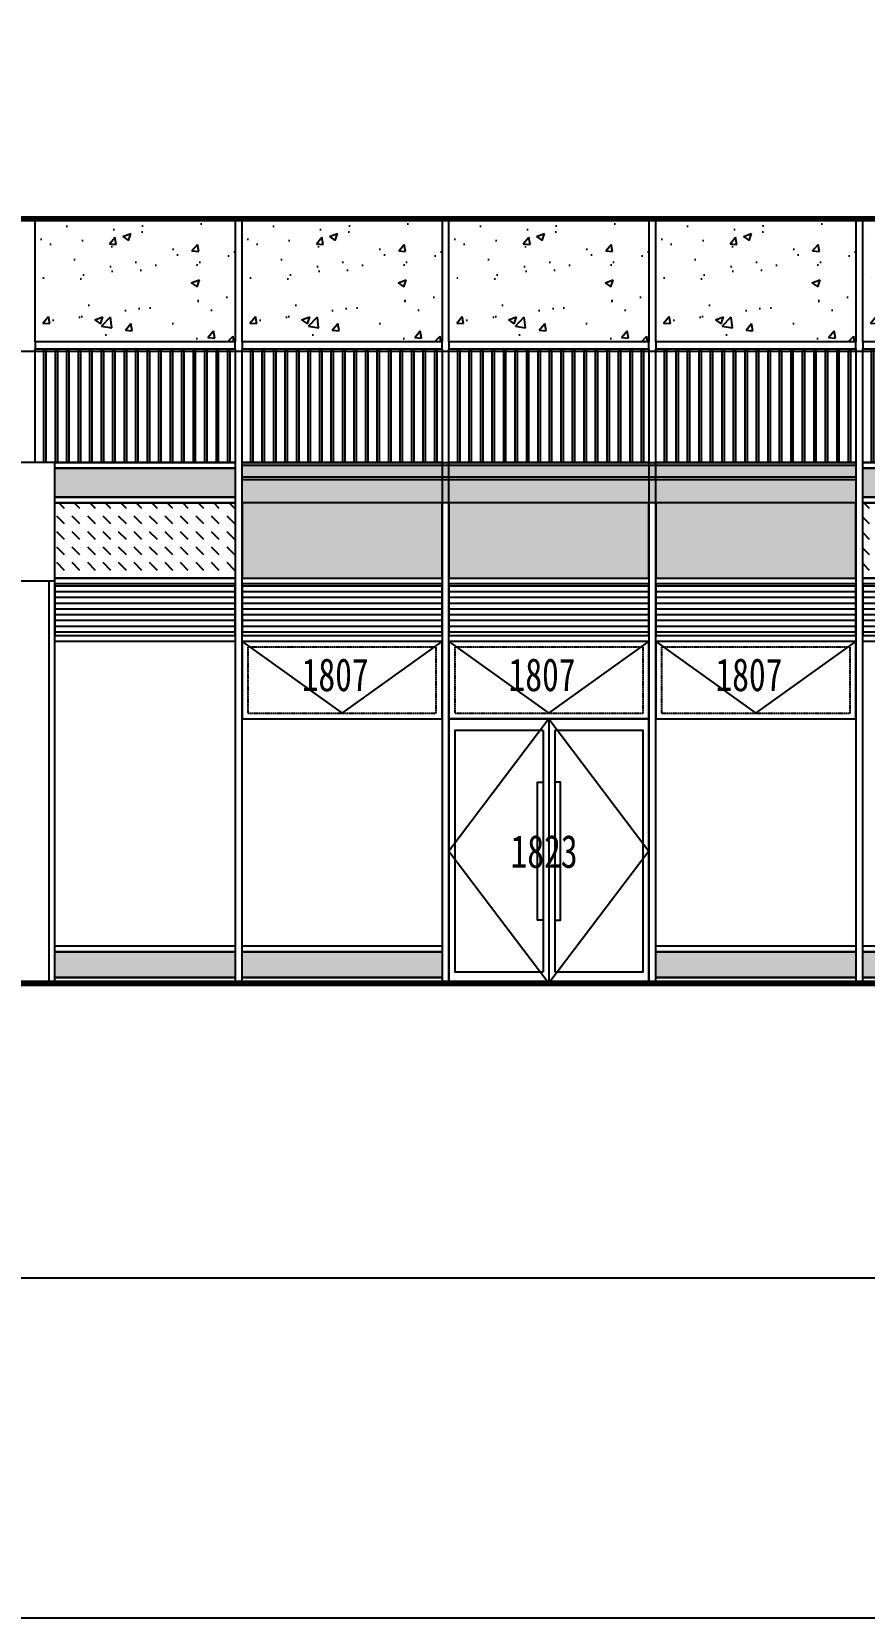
# Model space of a CAD drawing. Extents: x 72637 to 526294, y -245768 to 30884.
# Drawn here: x 452954 to 460197, y -110581 to -96780 of the extents above; entities that cross this region are included whole.
import ezdxf
from ezdxf.xclip import XClip

# ---------------------------------------------------------------- set-up
doc = ezdxf.new("R2010")
doc.units = 0
doc.header["$LTSCALE"] = 10
doc.header["$MEASUREMENT"] = 0
doc.header["$XCLIPFRAME"] = 0
doc.linetypes.add('DASH', pattern=[0.35, 0.25, -0.1])
for name, color, linetype in [('$1$05-填充_天正', 26, 'Continuous'), ('05-填充_156', 156, 'Continuous'), ('05-填充_168', 168, 'Continuous'), ('05-填充_18', 18, 'Continuous'), ('A-C_玻璃幕墙', 140, 'Continuous'), ('A-C_窗', 140, 'Continuous'), ('A-C_门', 150, 'Continuous'), ('D-铝板', 181, 'Continuous'), ('E-立面轮廓', 241, 'Continuous')]:
    doc.layers.add(name, color=color, linetype=linetype)
doc.layers.add('04-不打印_辅助线', color=165, linetype='Continuous', plot=False)
doc.styles.add('_TCH_AXIS', font='STXIHEI.TTF', dxfattribs={"width": 0.75})
doc.styles.get("Standard").update_dxf_attribs({"font": 'STXIHEI.TTF', "width": 0.75})

# ---------------------------------------------------------------- blocks, each defined once
blk = doc.blocks.new('jhkuyfuk')
blk.add_lwpolyline([(-200, 0), (200, 0), (200.0000000000582, 4529.999999034131), (-199.9999999999418, 4529.999999034131)], close=True)
for points in [[(-199.9999999999418, 3500.000000000015), (200.0000000000582, 3500.000000000015)], [(-149.9999999999418, 3500.000000000015), (-150.0000000000291, 0)], [(150.0000000000582, 3500.000000000015), (150.0000000000582, 0)]]:
    blk.add_lwpolyline(points)
blk = doc.blocks.new('*U360')
at = {"layer": 'A-C_玻璃幕墙'}
blk.add_lwpolyline([(-30, 2264.999999988955), (-30, -2264.999999988955), (30, -2264.999999988955), (30, 2264.999999988955)], dxfattribs=at)
blk = doc.blocks.new('*U361')
at = {"layer": 'A-C_玻璃幕墙', "color": 0, "linetype": 'ByBlock', "lineweight": -2, "transparency": 16777216}
for p in [(0, 0), (1800, 0), (3600, 0), (5400, 0)]:
    blk.add_blockref('*U360', p, dxfattribs=at)
blk = doc.blocks.new('A$C2E0A5E3B')
blk.add_lwpolyline([(-5, 0), (1735, 0), (1735, 675), (-5, 675)], close=True)
for points in [[(-5, 675), (865, 50)], [(865, 50), (1735, 675)]]:
    blk.add_lwpolyline(points)
at = {"linetype": 'DASH'}
blk.add_lwpolyline([(45, 50), (1685, 50), (1685, 625), (45, 625)], close=True, dxfattribs=at)
at = {"layer": '04-不打印_辅助线', "width": 0.75}
blk.add_text('1807', height=285.4257641921397, dxfattribs=at).set_placement((513.9763857134385, 242.2527414326323))
blk = doc.blocks.new('*U362')
at = {"layer": 'A-C_窗'}
blk.add_blockref('A$C2E0A5E3B', (-865, -337.5), dxfattribs=at)
blk = doc.blocks.new('*U363')
at = {"layer": 'A-C_窗', "color": 0, "linetype": 'ByBlock', "lineweight": -2, "transparency": 16777216}
blk.add_blockref('*U362', (0, 0), dxfattribs=at)
blk = doc.blocks.new('*U148')
at = {"layer": '05-填充_156'}
h = blk.add_hatch(dxfattribs=at)
h.set_pattern_fill('DASH', color=256, scale=100, angle=315)
h.set_pattern_definition([(315, (-155019.4873644348, 99447.83510747638), (134.7038418160373, -2.842170943040401e-14), [95.25, -95.25])])
h.paths.add_polyline_path([(0, 654.9999990341166), (1570.000000000407, 654.9999990341166), (1570.000000000407, 0), (0, 0)])
blk.add_lwpolyline([(0, 654.9999990341166), (1570.000000000407, 654.9999990341166), (1570.000000000407, 0), (0, 0)], close=True)
blk = doc.blocks.new('*U349')
at = {"layer": 'A-C_玻璃幕墙'}
blk.add_blockref('*U148', (-785.0000000002037, -327.499999517051), dxfattribs=at)
blk = doc.blocks.new('*U350')
at = {"layer": 'A-C_玻璃幕墙', "color": 0, "linetype": 'ByBlock', "lineweight": -2, "transparency": 16777216}
for p in [(0, 0), (7030, 0)]:
    blk.add_blockref('*U349', p, dxfattribs=at)
blk = doc.blocks.new('jtdyy')
at = {"layer": '05-填充_168'}
h = blk.add_hatch(color=256, dxfattribs=at)
h.dxf.hatch_style = 1
h.paths.add_polyline_path([(1570.000000000466, 50.00000094367715), (2.328306436538696e-10, 50.00000094367715), (2.328306436538696e-10, 275.0000009436772), (1570.000000000466, 275.0000009436772)])
for points in [[(1570.000000000757, 275.0000009436772), (2.91038304567337e-10, 275.0000009436772), (2.91038304567337e-10, 325.0000009436772), (1570.000000000757, 325.0000009436772)], [(1570.000000000466, 50.00000094367715), (2.328306436538696e-10, 50.00000094367715), (2.328306436538696e-10, 275.0000009436772), (1570.000000000466, 275.0000009436772)], [(1570.000000000466, 9.436480468139052e-07), (0, 9.436480468139052e-07), (0, 50.00000094364805), (1570.000000000466, 50.00000094364805)]]:
    blk.add_lwpolyline(points, close=True)
blk = doc.blocks.new('jhtdrjytd')
at = {"layer": '05-填充_156'}
h = blk.add_hatch(dxfattribs=at)
h.set_pattern_fill('_USER', color=256, scale=50, pattern_type=0)
h.set_pattern_definition([(0, (770.0000000006403, 50), (0, 50), [])])
h.paths.add_polyline_path([(0, 50), (1570.000000000233, 50), (1570.000000000233, 500), (0, 500)])
at = {"layer": '05-填充_168'}
h = blk.add_hatch(color=256, dxfattribs=at)
h.dxf.hatch_style = 1
h.paths.add_polyline_path([(1570.000000000175, 1254.999999034146), (-5.820766091346741e-11, 1254.999999034146), (-5.820766091346741e-11, 1504.999999034117), (1570.000000000175, 1504.999999034117)])
for points in [[(1570.000000000466, 1504.999999034117), (0, 1504.999999034117), (0, 1554.999999034117), (1570.000000000466, 1554.999999034117)], [(1570.000000000175, 1254.999999034146), (-5.820766091346741e-11, 1254.999999034146), (-5.820766091346741e-11, 1504.999999034117), (1570.000000000175, 1504.999999034117)], [(1570.000000000466, 1204.999999034117), (0, 1204.999999034117), (0, 1254.999999034117), (1570.000000000466, 1254.999999034117)], [(1570.000000000233, 500), (-2.328306436538696e-10, 500), (-2.328306436538696e-10, 550), (1570.000000000233, 550)], [(0, 50), (1570.000000000233, 50), (1570.000000000233, 500), (0, 500)], [(1570.000000000466, 0), (0, 0), (0, 50), (1570.000000000466, 50)]]:
    blk.add_lwpolyline(points, close=True)
blk = doc.blocks.new('*U351')
at = {"layer": 'A-C_玻璃幕墙'}
for name, p in [('jhtdrjytd', (-785.0000000000873, 710.0000004829635)), ('jtdyy', (-785.0000000003783, -2265.000000460714))]:
    blk.add_blockref(name, p, dxfattribs=at)
blk = doc.blocks.new('*U352')
at = {"layer": 'A-C_玻璃幕墙', "color": 0, "linetype": 'ByBlock', "lineweight": -2, "transparency": 16777216}
for p in [(0, 0), (7030, 0)]:
    blk.add_blockref('*U351', p, dxfattribs=at)
blk = doc.blocks.new('*U126')
at = {"layer": '05-填充_156'}
h = blk.add_hatch(dxfattribs=at)
h.set_pattern_fill('_USER', color=256, scale=50, pattern_type=0)
h.set_pattern_definition([(0, (940.0000000001746, 50), (0, 50), [])])
h.paths.add_polyline_path([(0, 50), (1739.999999999767, 50), (1739.999999999767, 500), (0, 500)])
at = {"layer": '05-填充_168'}
h = blk.add_hatch(color=256, dxfattribs=at)
h.dxf.hatch_style = 1
h.paths.add_polyline_path([(1740, 1204.999999034117), (2.328306436538696e-10, 1204.999999034117), (2.328306436538696e-10, 550), (1740, 550)])
for points in [[(0, 1554.999999034117), (1740, 1554.999999034117)], [(1740.000000000116, 1204.999999034117), (1.164153218269348e-10, 1204.999999034117)]]:
    blk.add_lwpolyline(points)
for points in [[(2.328306436538696e-10, 550), (1740, 550), (1740, 1204.999999034117), (2.328306436538696e-10, 1204.999999034117)], [(1739.999999999767, 500), (-2.328306436538696e-10, 500), (-2.328306436538696e-10, 550), (1739.999999999767, 550)], [(0, 50), (1739.999999999767, 50), (1739.999999999767, 500), (0, 500)], [(1740, 0), (0, 0), (0, 50), (1740, 50)]]:
    blk.add_lwpolyline(points, close=True)
blk = doc.blocks.new('*U353')
at = {"layer": 'A-C_玻璃幕墙'}
blk.add_blockref('*U126', (-869.9999999999418, -777.4999995170656), dxfattribs=at)
blk = doc.blocks.new('*U354')
at = {"layer": 'A-C_玻璃幕墙', "color": 0, "linetype": 'ByBlock', "lineweight": -2, "transparency": 16777216}
blk.add_blockref('*U353', (0, 0), dxfattribs=at)
blk = doc.blocks.new('*U385')
at = {"layer": '05-填充_18'}
h = blk.add_hatch(color=256, dxfattribs=at)
h.dxf.hatch_style = 1
h.paths.add_polyline_path([(0.000136463379021734, 349.9999905617442), (5339.999999999838, 349.9999905617442), (5339.999999999838, -9.438255801796913e-06), (0.000136463379021734, -9.438255801796913e-06)])
blk.add_lwpolyline([(0.000136463379021734, 349.9999905617442), (5339.999999999838, 349.9999905617442), (5339.999999999838, -9.438255801796913e-06), (0.000136463379021734, -9.438255801796913e-06)], close=True)
for points in [[(5339.999999999838, 324.9999905617442), (0.000136463379021734, 324.9999905617442)], [(0.000136463379021734, 224.9999905617442), (5339.999999999838, 224.9999905617442)], [(5339.999999999838, 199.9999905617442), (0.000136463379021734, 199.9999905617442)]]:
    blk.add_lwpolyline(points)
blk = doc.blocks.new('*U167')
at = {"layer": '05-填充_168'}
h = blk.add_hatch(color=256, dxfattribs=at)
h.dxf.hatch_style = 1
h.paths.add_polyline_path([(1740, 50.00000094367715), (2.328306436538696e-10, 50.00000094367715), (2.328306436538696e-10, 275.0000009436772), (1740, 275.0000009436772)])
for points in [[(1740.000000000291, 275.0000009436772), (2.91038304567337e-10, 275.0000009436772), (2.91038304567337e-10, 325.0000009436772), (1740.000000000291, 325.0000009436772)], [(1740, 50.00000094367715), (2.328306436538696e-10, 50.00000094367715), (2.328306436538696e-10, 275.0000009436772), (1740, 275.0000009436772)], [(1740, 9.436480468139052e-07), (0, 9.436480468139052e-07), (0, 50.00000094364805), (1740, 50.00000094364805)]]:
    blk.add_lwpolyline(points, close=True)
blk = doc.blocks.new('A$C5BC7050D')
for points in [[(-1735, 0), (5, 0), (5, 2299.999999999884), (-1735, 2299.999999999884)], [(-915, 550), (-965, 550), (-965, 1749.999999999884), (-915, 1749.999999999884)], [(-815, 550), (-765, 550), (-765, 1749.999999999884), (-815, 1749.999999999884)]]:
    blk.add_lwpolyline(points, close=True)
for points in [[(-865, 2299.999999999884), (-1735, 1149.999999999942), (-865, 0)], [(-865, 2299.999999999884), (-865, 0)], [(-865, 2299.999999999884), (5, 1149.999999999942), (-865, 0)], [(-915, 2199.999999999884), (-1685, 2199.999999999884), (-1685, 100), (-915, 100)], [(-915, 2199.999999999884), (-915, 100)], [(-815, 2199.999999999884), (-815, 100)], [(-815, 100), (-45, 100), (-45, 2199.999999999884), (-815, 2199.999999999884)]]:
    blk.add_lwpolyline(points)
at = {"layer": '04-不打印_辅助线', "style": '_TCH_AXIS', "width": 0.75}
blk.add_text('1823', height=285.4257641921397, dxfattribs=at).set_placement((-1198.592279042234, 1004.818671591813))
blk = doc.blocks.new('*U234')
at = {"layer": '05-填充_156'}
h = blk.add_hatch(dxfattribs=at)
h.set_pattern_fill('_USER', color=256, scale=100, angle=90, pattern_type=0)
h.set_pattern_definition([(90, (60, 940.0000000184518), (-100, 6.123233995736766e-15), [])])
h.paths.add_polyline_path([(0, 990.0000000184518), (1740.000000000291, 990.0000000184518), (1740.000000000291, 0), (0, 0)])
h = blk.add_hatch(dxfattribs=at)
h.set_pattern_fill('_USER', color=256, scale=100, angle=90, pattern_type=0)
h.set_pattern_definition([(90, (80, 940.0000000184518), (-100, 6.123233995736766e-15), [])])
h.paths.add_polyline_path([(0, 990.0000000184518), (1740.000000000291, 990.0000000184518), (1740.000000000291, 0), (0, 0)])
for points in [[(1740, 1050.000000064087), (0, 1050.000000064087), (0, 2120.00000001883), (1740, 2120.00000001883)], [(0, 990.0000000184518), (1740, 990.0000000184518), (1740, 1050.000000064087), (0, 1050.000000064087)], [(0, 990.0000000184518), (1740.000000000291, 990.0000000184518), (1740.000000000291, 0), (0, 0)]]:
    blk.add_lwpolyline(points, close=True)
blk = doc.blocks.new('dhkjsadhkjsa')
at = {"layer": '$1$05-填充_天正'}
h = blk.add_hatch(dxfattribs=at)
h.set_pattern_fill('混凝土', color=256, scale=100)
h.set_pattern_definition([(49.99999999999999, (330330.5420123074, 148979.2200782346), (717.2601826007534, -62.75213498259511), [75, -825]), (355, (330330.5420123074, 148979.2200782346), (-138.751333613, 752.1921337000118), [60, -660]), (100.4514, (330390.3136923074, 148973.9907382346), (578.5093817140216, 689.4395420609536), [63.74019000000001, -701.142112]), (46.18420000000002, (330330.5420123074, 149179.2200782346), (1067.241048625644, -165.5190143290181), [112.4999999999995, -1237.499999999992]), (96.6356, (330419.4787573075, 149165.4267712346), (934.6627055487033, 974.1178709004417), [95.610288, -1051.713]), (351.1842, (330330.5420123074, 149179.2200782346), (934.6619451336272, 974.1186009253246), [90, -990]), (21, (330430.5420123074, 149129.2200782346), (596.9070521184617, -402.6188906653388), [75, -825]), (326.0000000000001, (330430.5420123074, 149129.2200782346), (243.3153319215817, 725.150045046853), [60, -660]), (71.4514, (330480.2842453074, 149095.6684722346), (840.22262858149, 322.5304967099524), [63.74019000000001, -701.142112]), (37.50000000000001, (330330.5420123074, 148979.2200782346), (12.15985531729067, 332.8938538313115), [0, -652, 0, -670, 0, -662.5]), (7.499999999999999, (330330.5420123074, 148979.2200782346), (263.0695374421486, 394.4117118823602), [0, -382, 0, -637, 0, -252.5]), (327.5, (330107.5420123074, 148979.2200782346), (533.822436172409, -22.55487173437976), [0, -250, 0, -780, 0, -1035]), (317.5, (330007.5420123074, 148979.2200782346), (583.1861693423863, 100.1049823323177), [0, -325, 0, -518, 0, -735])])
h.paths.add_polyline_path([(148293.8151791301, 34233.97875966756), (150033.8151791301, 34233.97875966756), (150033.8151791301, 33163.97875971283), (148293.8151791301, 33163.97875971283)])
h = blk.add_hatch(dxfattribs=at)
h.set_pattern_fill('混凝土', color=256, scale=100)
h.set_pattern_definition([(49.99999999999999, (332130.5420123074, 148979.2200782346), (717.2601826007534, -62.75213498259511), [75, -825]), (355, (332130.5420123074, 148979.2200782346), (-138.751333613, 752.1921337000118), [60, -660]), (100.4514, (332190.3136923074, 148973.9907382346), (578.5093817140216, 689.4395420609536), [63.74019000000001, -701.142112]), (46.18420000000002, (332130.5420123074, 149179.2200782346), (1067.241048625644, -165.5190143290181), [112.4999999999995, -1237.499999999992]), (96.6356, (332219.4787573075, 149165.4267712346), (934.6627055487033, 974.1178709004417), [95.610288, -1051.713]), (351.1842, (332130.5420123074, 149179.2200782346), (934.6619451336272, 974.1186009253246), [90, -990]), (21, (332230.5420123074, 149129.2200782346), (596.9070521184617, -402.6188906653388), [75, -825]), (326.0000000000001, (332230.5420123074, 149129.2200782346), (243.3153319215817, 725.150045046853), [60, -660]), (71.4514, (332280.2842453074, 149095.6684722346), (840.22262858149, 322.5304967099524), [63.74019000000001, -701.142112]), (37.50000000000001, (332130.5420123074, 148979.2200782346), (12.15985531729067, 332.8938538313115), [0, -652, 0, -670, 0, -662.5]), (7.499999999999999, (332130.5420123074, 148979.2200782346), (263.0695374421486, 394.4117118823602), [0, -382, 0, -637, 0, -252.5]), (327.5, (331907.5420123074, 148979.2200782346), (533.822436172409, -22.55487173437976), [0, -250, 0, -780, 0, -1035]), (317.5, (331807.5420123074, 148979.2200782346), (583.1861693423863, 100.1049823323177), [0, -325, 0, -518, 0, -735])])
h.paths.add_polyline_path([(150093.8151791301, 34233.97875966756), (151833.8151791301, 34233.97875966756), (151833.8151791301, 33163.97875971283), (150093.8151791301, 33163.97875971283)])
h = blk.add_hatch(dxfattribs=at)
h.set_pattern_fill('混凝土', color=256, scale=100)
h.set_pattern_definition([(49.99999999999999, (333930.5420123074, 148979.2200782346), (717.2601826007534, -62.75213498259511), [75, -825]), (355, (333930.5420123074, 148979.2200782346), (-138.751333613, 752.1921337000118), [60, -660]), (100.4514, (333990.3136923074, 148973.9907382346), (578.5093817140216, 689.4395420609536), [63.74019000000001, -701.142112]), (46.18420000000002, (333930.5420123074, 149179.2200782346), (1067.241048625644, -165.5190143290181), [112.4999999999995, -1237.499999999992]), (96.6356, (334019.4787573075, 149165.4267712346), (934.6627055487033, 974.1178709004417), [95.610288, -1051.713]), (351.1842, (333930.5420123074, 149179.2200782346), (934.6619451336272, 974.1186009253246), [90, -990]), (21, (334030.5420123074, 149129.2200782346), (596.9070521184617, -402.6188906653388), [75, -825]), (326.0000000000001, (334030.5420123074, 149129.2200782346), (243.3153319215817, 725.150045046853), [60, -660]), (71.4514, (334080.2842453074, 149095.6684722346), (840.22262858149, 322.5304967099524), [63.74019000000001, -701.142112]), (37.50000000000001, (333930.5420123074, 148979.2200782346), (12.15985531729067, 332.8938538313115), [0, -652, 0, -670, 0, -662.5]), (7.499999999999999, (333930.5420123074, 148979.2200782346), (263.0695374421486, 394.4117118823602), [0, -382, 0, -637, 0, -252.5]), (327.5, (333707.5420123074, 148979.2200782346), (533.822436172409, -22.55487173437976), [0, -250, 0, -780, 0, -1035]), (317.5, (333607.5420123074, 148979.2200782346), (583.1861693423863, 100.1049823323177), [0, -325, 0, -518, 0, -735])])
h.paths.add_polyline_path([(151893.8151791301, 34233.97875966756), (153633.8151791301, 34233.97875966756), (153633.8151791301, 33163.97875971283), (151893.8151791301, 33163.97875971283)])
h = blk.add_hatch(dxfattribs=at)
h.set_pattern_fill('混凝土', color=256, scale=100)
h.set_pattern_definition([(49.99999999999999, (335730.5420123074, 148979.2200782346), (717.2601826007534, -62.75213498259511), [75, -825]), (355, (335730.5420123074, 148979.2200782346), (-138.751333613, 752.1921337000118), [60, -660]), (100.4514, (335790.3136923074, 148973.9907382346), (578.5093817140216, 689.4395420609536), [63.74019000000001, -701.142112]), (46.18420000000002, (335730.5420123074, 149179.2200782346), (1067.241048625644, -165.5190143290181), [112.4999999999995, -1237.499999999992]), (96.6356, (335819.4787573075, 149165.4267712346), (934.6627055487033, 974.1178709004417), [95.610288, -1051.713]), (351.1842, (335730.5420123074, 149179.2200782346), (934.6619451336272, 974.1186009253246), [90, -990]), (21, (335830.5420123074, 149129.2200782346), (596.9070521184617, -402.6188906653388), [75, -825]), (326.0000000000001, (335830.5420123074, 149129.2200782346), (243.3153319215817, 725.150045046853), [60, -660]), (71.4514, (335880.2842453074, 149095.6684722346), (840.22262858149, 322.5304967099524), [63.74019000000001, -701.142112]), (37.50000000000001, (335730.5420123074, 148979.2200782346), (12.15985531729067, 332.8938538313115), [0, -652, 0, -670, 0, -662.5]), (7.499999999999999, (335730.5420123074, 148979.2200782346), (263.0695374421486, 394.4117118823602), [0, -382, 0, -637, 0, -252.5]), (327.5, (335507.5420123074, 148979.2200782346), (533.822436172409, -22.55487173437976), [0, -250, 0, -780, 0, -1035]), (317.5, (335407.5420123074, 148979.2200782346), (583.1861693423863, 100.1049823323177), [0, -325, 0, -518, 0, -735])])
h.paths.add_polyline_path([(153693.8151791301, 34233.97875966756), (155433.8151791301, 34233.97875966756), (155433.8151791301, 33163.97875971283), (153693.8151791301, 33163.97875971283)])
h = blk.add_hatch(dxfattribs=at)
h.set_pattern_fill('混凝土', color=256, scale=100)
h.set_pattern_definition([(49.99999999999999, (337530.5420123074, 148979.2200782346), (717.2601826007534, -62.75213498259511), [75, -825]), (355, (337530.5420123074, 148979.2200782346), (-138.751333613, 752.1921337000118), [60, -660]), (100.4514, (337590.3136923074, 148973.9907382346), (578.5093817140216, 689.4395420609536), [63.74019000000001, -701.142112]), (46.18420000000002, (337530.5420123074, 149179.2200782346), (1067.241048625644, -165.5190143290181), [112.4999999999995, -1237.499999999992]), (96.6356, (337619.4787573075, 149165.4267712346), (934.6627055487033, 974.1178709004417), [95.610288, -1051.713]), (351.1842, (337530.5420123074, 149179.2200782346), (934.6619451336272, 974.1186009253246), [90, -990]), (21, (337630.5420123074, 149129.2200782346), (596.9070521184617, -402.6188906653388), [75, -825]), (326.0000000000001, (337630.5420123074, 149129.2200782346), (243.3153319215817, 725.150045046853), [60, -660]), (71.4514, (337680.2842453074, 149095.6684722346), (840.22262858149, 322.5304967099524), [63.74019000000001, -701.142112]), (37.50000000000001, (337530.5420123074, 148979.2200782346), (12.15985531729067, 332.8938538313115), [0, -652, 0, -670, 0, -662.5]), (7.499999999999999, (337530.5420123074, 148979.2200782346), (263.0695374421486, 394.4117118823602), [0, -382, 0, -637, 0, -252.5]), (327.5, (337307.5420123074, 148979.2200782346), (533.822436172409, -22.55487173437976), [0, -250, 0, -780, 0, -1035]), (317.5, (337207.5420123074, 148979.2200782346), (583.1861693423863, 100.1049823323177), [0, -325, 0, -518, 0, -735])])
h.paths.add_polyline_path([(155493.8151791301, 34233.97875966756), (157233.8151791301, 34233.97875966756), (157233.8151791301, 33163.97875971283), (155493.8151791301, 33163.97875971283)])
at = {"layer": 'A-C_玻璃幕墙'}
for name, p in [('*U234', (148293.8151791301, 32113.97875964874)), ('*U234', (150093.8151791301, 32113.97875964874)), ('*U234', (151893.8151791301, 32113.97875964874)), ('*U234', (153693.8151791301, 32113.97875964874)), ('*U234', (155493.8151791301, 32113.97875964874)), ('jhkuyfuk', (148263.8151791302, 27583.97876061474)), ('*U352', (149248.8151791304, 29848.97876107528)), ('*U361', (150063.8151791302, 29848.9787596598)), ('*U354', (150963.8151791301, 31336.4787601319)), ('*U354', (152763.8151791302, 31336.4787601319)), ('*U354', (154563.8151791302, 31336.47876107479)), ('*U350', (149248.8151791297, 31436.47876013117)), ('*U167', (150093.8151791301, 27583.9787548653)), ('*U167', (153693.8151791302, 27583.97876571389))]:
    blk.add_blockref(name, p, dxfattribs=at)
at = {"layer": 'A-C_窗'}
for p in [(150963.8151791301, 30221.4787596704), (152763.8151791301, 30221.4787596704), (154563.8151791301, 30221.4787596704)]:
    blk.add_blockref('*U363', p, dxfattribs=at)
at = {"layer": 'A-C_门'}
blk.add_blockref('A$C5BC7050D', (153628.8151791302, 27583.97875872144), dxfattribs=at)
at = {"layer": 'D-铝板'}
blk.add_blockref('*U385', (150093.8151791304, 31763.97877003065), dxfattribs=at)

msp = doc.modelspace()

# ---------------------------------------------------------------- linework, layer by layer
at = {"layer": '04-不打印_辅助线'}
for points in [[(276006.8762218398, -86708.11251289013), (491047.2972474955, -86708.11251289013), (491047.2972474955, -110581.3727469249), (276006.8762218398, -110581.3727469249)], [(121958.0492356253, -94242.75734515907), (483151.6342985136, -94242.75734515907), (483151.6342985136, -107623.5822918034), (121958.0492356253, -107623.5822918034)]]:
    msp.add_lwpolyline(points, close=True, dxfattribs=at)
msp.add_lwpolyline([(86875.41892402689, -99557.9556166309), (483716.9271071057, -99557.9556166309)], dxfattribs=at)
at = {"layer": 'E-立面轮廓', "const_width": 50}
msp.add_lwpolyline([(467661.8461679069, -105057.9556166309), (444648.3120113154, -105057.9556156828), (444648.3120113154, -98407.95562229941), (461983.7735348312, -98407.95562205114), (477918.4640523162, -99007.95562182293), (477918.4640523162, -100577.9556156823)], dxfattribs=at)

# ---------------------------------------------------------------- block references
at = {"layer": 'A-C_玻璃幕墙'}
ref = msp.add_blockref('dhkjsadhkjsa', (304689.9583557012, -132641.9343819626), dxfattribs=at)
XClip(ref).set_block_clipping_path([(139958.3536556142, 34233.978759667574), (139958.3536556142, 27583.978759666395), (162971.88780296547, 27583.9787599821), (170697.30687380867, 32056.541350500178), (173228.50569661497, 32056.541350500178), (173228.50569658377, 34233.97876013965)])

doc.saveas('drawing.dxf')
